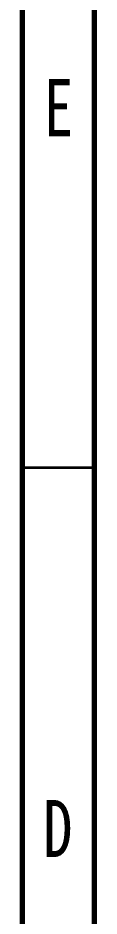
# Model space of a CAD drawing. Header units: millimetres. Extents: x 15 to 415, y 5 to 292.
# Drawn here: x 15 to 20, y 167.4 to 229.7 of the extents above; entities that cross this region are included whole.
import ezdxf

# ---------------------------------------------------------------- set-up
doc = ezdxf.new("R2010")
doc.units = ezdxf.units.MM
doc.styles.add('SLDTEXTSTYLE0', font='TXT', dxfattribs={"width": 0.75})

msp = doc.modelspace()

# ---------------------------------------------------------------- linework, layer by layer
at = {"color": 7, "linetype": 'Continuous', "lineweight": 70}
for p, q in [((15, 5), (15, 292)), ((20, 10), (20, 287))]:
    msp.add_line(p, q, dxfattribs=at)
at = {"color": 7, "linetype": 'Continuous', "lineweight": 35}
msp.add_line((20, 198.5), (15, 198.5), dxfattribs=at)

# ---------------------------------------------------------------- texts
at = {"color": 7, "linetype": 'Continuous', "lineweight": 0, "char_height": 3.969, "attachment_point": 2, "style": 'SLDTEXTSTYLE0'}
for s, insert in [('E', (17.508, 225.469)), ('D', (17.453, 175.469))]:
    msp.add_mtext(s, dxfattribs=dict(at, insert=insert))

doc.saveas('drawing.dxf')
